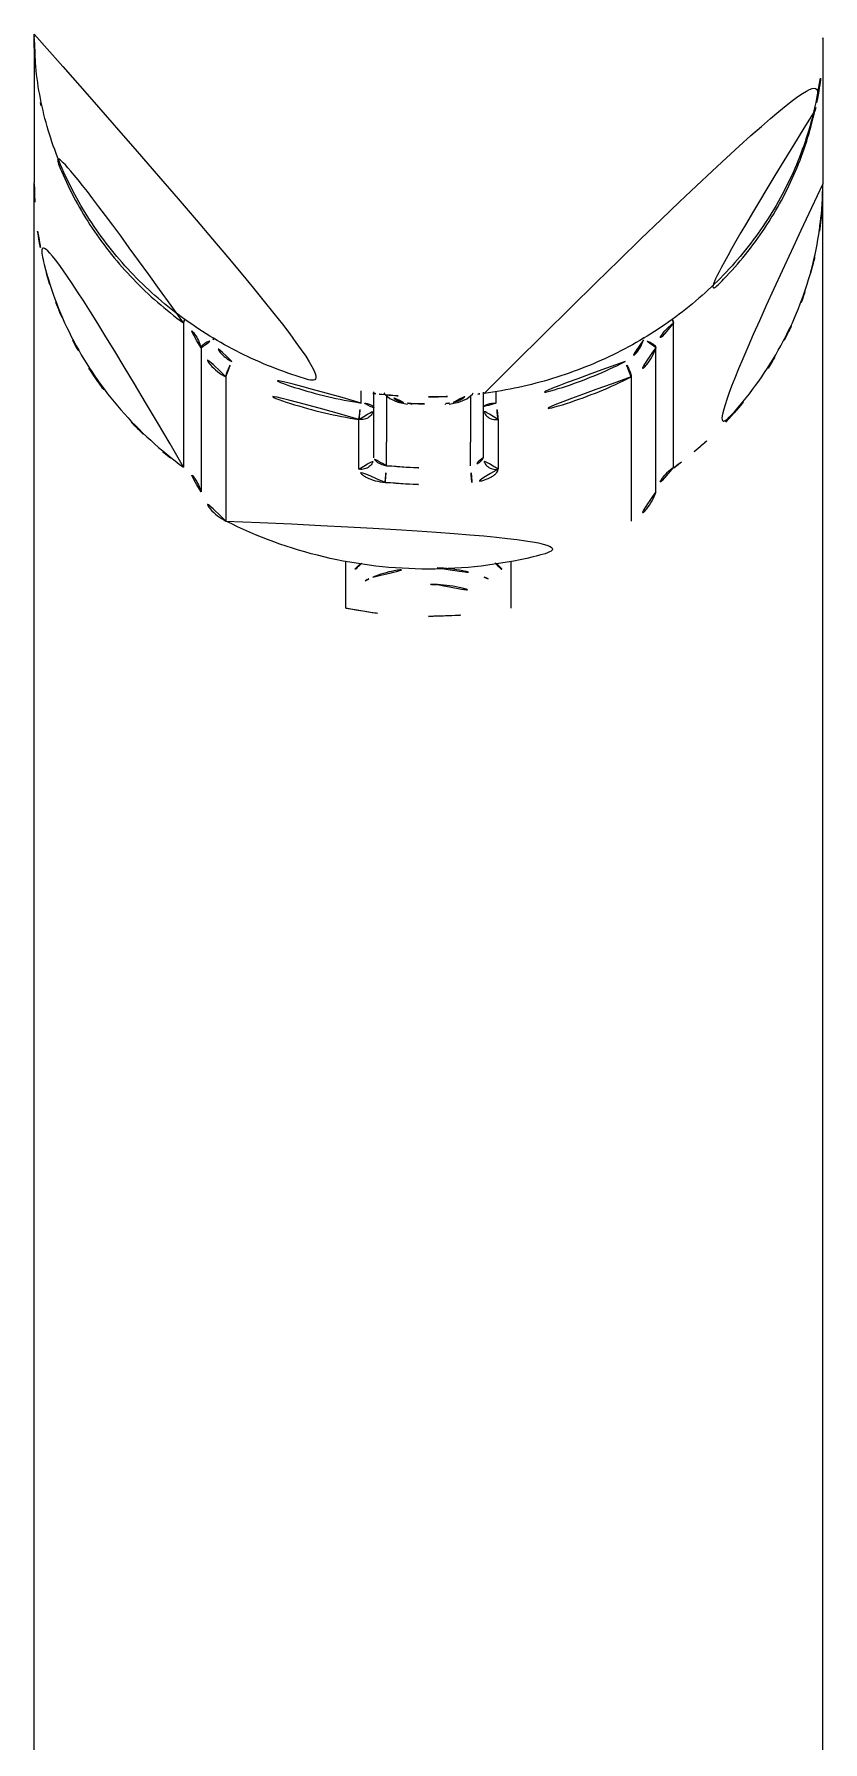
# Model space of a CAD drawing. Extents: x 16296660632 to 16296673174, y -37409619871 to -37409617131.
# Drawn here: x 16296672056.8 to 16296672087.8, y -37409617743 to -37409617675.9 of the extents above; entities that cross this region are included whole.
import ezdxf

# ---------------------------------------------------------------- set-up
doc = ezdxf.new("R2010")
doc.units = 0
doc.header["$LTSCALE"] = 10
doc.header["$MEASUREMENT"] = 0
doc.layers.get('0').update_dxf_attribs({"linetype": 'CONTINUOUS'})

msp = doc.modelspace()

# ---------------------------------------------------------------- linework, layer by layer
at = {"color": 7, "linetype": 'Continuous'}
for p, q in [((16296672056.84292, -37409617676.028549), (16296672056.84292, -37409617681.699226)), ((16296672087.84292, -37409617676.028549), (16296672087.84292, -37409617681.699226)), ((16296672056.84297, -37409617681.731453), (16296672056.84293, -37409617681.698341)), ((16296672056.84429, -37409617782.910744), (16296672056.84429, -37409617681.731483)), ((16296672087.84156, -37409617782.910744), (16296672087.84156, -37409617681.731483)), ((16296672087.84292, -37409617681.698334), (16296672087.84288, -37409617681.731453)), ((16296672062.716619, -37409617687.209427), (16296672062.716619, -37409617692.880096)), ((16296672081.969231, -37409617692.880096), (16296672081.969231, -37409617687.209427)), ((16296672063.40872, -37409617688.183868), (16296672063.40872, -37409617693.854553)), ((16296672081.27713, -37409617693.854553), (16296672081.27713, -37409617688.183868)), ((16296672064.377411, -37409617689.327629), (16296672064.377411, -37409617694.998306)), ((16296672080.308439, -37409617689.327629), (16296672080.308439, -37409617694.998306)), ((16296672069.692921, -37409617690.355324), (16296672069.692921, -37409617689.876801)), ((16296672070.192921, -37409617692.506271), (16296672070.192921, -37409617689.922363)), ((16296672070.692881, -37409617690.068039), (16296672070.692921, -37409617691.901016)), ((16296672071.143629, -37409617690.323174), (16296672071.515409, -37409617690.402451)), ((16296672071.66753, -37409617690.375267), (16296672071.669531, -37409617690.415131)), ((16296672073.01631, -37409617690.415131), (16296672073.018311, -37409617690.375267)), ((16296672073.15589, -37409617690.404114), (16296672073.529539, -37409617690.327164)), ((16296672073.99296, -37409617690.068352), (16296672073.992901, -37409617691.900978)), ((16296672074.49292, -37409617689.923393), (16296672074.49292, -37409617692.506271)), ((16296672074.99292, -37409617689.888489), (16296672074.99292, -37409617690.355324)), ((16296672069.610109, -37409617692.960098), (16296672069.610109, -37409617691.004692)), ((16296672075.075741, -37409617691.004692), (16296672075.075741, -37409617692.960098)), ((16296672070.692921, -37409617692.826683), (16296672070.692921, -37409617691.901016)), ((16296672073.99292, -37409617692.826683), (16296672073.992901, -37409617691.900978)), ((16296672069.09292, -37409617698.425873), (16296672069.09292, -37409617696.570549)), ((16296672075.59292, -37409617698.425873), (16296672075.59292, -37409617696.570549))]:
    msp.add_line(p, q, dxfattribs=at)
for points in [[(16296672070.585939, -37409617689.958168), (16296672070.609591, -37409617689.998352), (16296672070.828899, -37409617690.181847), (16296672071.143629, -37409617690.323174)], [(16296672073.529539, -37409617690.327164), (16296672073.847151, -37409617690.187813), (16296672074.07093, -37409617690.004478), (16296672074.09815, -37409617689.959167)]]:
    msp.add_lwpolyline(points, dxfattribs=at)
for centre, radius, start, end in [((16296672069.981859, -37409617676.028557), 13.138931, 179.60351768, 180), ((16296672070.00952, -37409617676.026833), 13.166563, 180.00743125, 191.03174196), ((16296672074.6763, -37409617676.026817), 13.166589, 348.96292119, 359.99256875), ((16296672074.703991, -37409617676.028557), 13.138936, 0, 0.39648232), ((16296672070.10005, -37409617676.010117), 13.258614, 191.02773409, 192.32400431), ((16296672074.58564, -37409617676.010078), 13.25878, 347.67061441, 348.96692905), ((16296672070.003189, -37409617681.730453), 13.158829, 180.00480845, 188.19087121), ((16296672074.682659, -37409617681.730453), 13.158827, 351.80956146, 359.99519155), ((16296672070.13014, -37409617681.707977), 13.287687, 188.20855182, 195.48073483), ((16296672074.55571, -37409617681.707977), 13.287683, 344.51926517, 351.79146378), ((16296672070.2505, -37409617681.674622), 13.412582, 195.48073483, 200.66137594), ((16296672074.43535, -37409617681.674622), 13.412578, 339.33862406, 344.51926517), ((16296672070.45891, -37409617681.594727), 13.635776, 200.66653064, 207.47818195), ((16296672074.177, -37409617681.572433), 13.690376, 332.53560157, 339.31994982), ((16296672061.82106, -37409617688.463371), 2.15418, 15.95392225, 18.90349664), ((16296672082.86413, -37409617688.463173), 2.153491, 161.22219647, 164.04652808), ((16296672070.711121, -37409617681.467072), 13.918438, 207.46537577, 212.66657681), ((16296672073.97473, -37409617681.467079), 13.918433, 327.33342319, 332.53467464), ((16296672071.05014, -37409617681.244324), 14.324063, 212.68476513, 223.49288746), ((16296672073.55184, -37409617681.178596), 14.430143, 316.54692175, 327.27570644), ((16296672072.33988, -37409617673.313263), 16.804678, 262.53529563, 262.70256473), ((16296672072.341761, -37409617673.298347), 16.819714, 262.70267313, 263.37088077), ((16296672072.34469, -37409617673.274544), 16.843702, 263.37044656, 269.99398943), ((16296672072.34292, -37409617675.935081), 14.455969, 267.32214011, 272.67785989), ((16296672072.341181, -37409617673.274391), 16.843845, 270.00590128, 276.62803371), ((16296672072.34421, -37409617673.299309), 16.818747, 276.62759949, 277.29754367), ((16296672072.346121, -37409617673.314362), 16.803575, 277.29754367, 277.46394587), ((16296672071.44359, -37409617680.887993), 14.854746, 223.44573774, 230.05498223), ((16296672073.18033, -37409617680.822151), 14.944991, 309.96516728, 316.5343953), ((16296672071.71739, -37409617680.571083), 15.27351, 230.0306353, 233.81501848), ((16296672072.96846, -37409617680.571083), 15.273512, 306.18498152, 309.96928095), ((16296672072.34292, -37409617675.495438), 17.409612, 264.56156404, 275.43843596), ((16296672072.34292, -37409617675.607101), 17.953663, 264.56156404, 275.43843596), ((16296672072.34292, -37409617703.821861), 6.336856, 86.85501376, 93.14498624), ((16296672072.342131, -37409617681.979599), 16.764162, 258.82429682, 270.00273208), ((16296672072.343719, -37409617681.979599), 16.764162, 269.99726792, 281.17570318)]:
    msp.add_arc(centre, radius, start, end, dxfattribs=at)
for points, knots in [([(16296672056.842951, -37409617675.852722), (16296672056.842951, -37409617676.701736), (16296672057.009411, -37409617678.409073), (16296672057.749331, -37409617680.881111), (16296672058.954901, -37409617683.191566), (16296672060.586281, -37409617685.265503), (16296672062.590179, -37409617687.038002), (16296672064.902479, -37409617688.453468), (16296672067.448681, -37409617689.468491), (16296672069.24613, -37409617689.856216), (16296672070.1567, -37409617689.975517)], [0, 0, 0, 0, 0.120332163, 0.241336528, 0.363590768, 0.487501079, 0.6132485, 0.74078947, 0.869839939, 1, 1, 1, 1]), ([(16296672074.52894, -37409617689.975563), (16296672075.439501, -37409617689.856262), (16296672077.23694, -37409617689.468559), (16296672079.78315, -37409617688.453583), (16296672082.095501, -37409617687.038139), (16296672084.09944, -37409617685.265633), (16296672085.730881, -37409617683.191689), (16296672086.936489, -37409617680.88118), (16296672087.676439, -37409617678.409103), (16296672087.842899, -37409617676.701736), (16296672087.842899, -37409617675.852707)], [0, 0, 0, 0, 0.13015701, 0.259206236, 0.38674644, 0.512494348, 0.636406089, 0.758662029, 0.879667578, 1, 1, 1, 1]), ([(16296672087.53863, -37409617678.841202), (16296672087.359329, -37409617679.661583), (16296672086.840389, -37409617681.28051), (16296672085.618839, -37409617683.532806), (16296672083.98995, -37409617685.552353), (16296672082.6742, -37409617686.695297), (16296672081.969231, -37409617687.209427)], [0, 0, 0, 0, 0.245476875, 0.49352637, 0.74493908, 1, 1, 1, 1]), ([(16296672062.716619, -37409617687.209427), (16296672062.01156, -37409617686.695236), (16296672060.69566, -37409617685.552132), (16296672059.066641, -37409617683.53231), (16296672057.845079, -37409617681.279663), (16296672057.3262, -37409617679.660492), (16296672057.146959, -37409617678.839996)], [0, 0, 0, 0, 0.255061398, 0.506474103, 0.754523354, 1, 1, 1, 1]), ([(16296672087.84288, -37409617681.731453), (16296672087.840219, -37409617682.798531), (16296672087.57049, -37409617684.950371), (16296672086.3958, -37409617687.998283), (16296672084.51586, -37409617690.724228), (16296672082.868679, -37409617692.224152), (16296672081.969231, -37409617692.880096)], [0, 0, 0, 0, 0.245326494, 0.492804589, 0.744066597, 1, 1, 1, 1]), ([(16296672062.716619, -37409617692.880096), (16296672061.817169, -37409617692.224152), (16296672060.169991, -37409617690.724228), (16296672058.290051, -37409617687.998283), (16296672057.11536, -37409617684.950371), (16296672056.845631, -37409617682.798531), (16296672056.84297, -37409617681.731453)], [0, 0, 0, 0, 0.255933404, 0.507195408, 0.754673501, 1, 1, 1, 1]), ([(16296672062.716619, -37409617687.209427), (16296672062.716619, -37409617687.180229), (16296672062.736481, -37409617687.109497), (16296672062.766069, -37409617687.044342), (16296672062.785589, -37409617687.006432)], [0, 0, 0, 0, 0.406336962, 1, 1, 1, 1]), ([(16296672081.969231, -37409617687.209427), (16296672081.969231, -37409617687.18013), (16296672081.94924, -37409617687.109154), (16296672081.919519, -37409617687.04377), (16296672081.899891, -37409617687.005722)], [0, 0, 0, 0, 0.406227068, 1, 1, 1, 1]), ([(16296672063.40872, -37409617688.183868), (16296672063.353901, -37409617687.992081), (16296672063.17346, -37409617687.620712), (16296672062.881821, -37409617687.329903), (16296672062.716619, -37409617687.209427)], [0, 0, 0, 0, 0.493807114, 1, 1, 1, 1]), ([(16296672081.969231, -37409617687.209427), (16296672081.804029, -37409617687.329903), (16296672081.51239, -37409617687.620712), (16296672081.331949, -37409617687.992081), (16296672081.27713, -37409617688.183868)], [0, 0, 0, 0, 0.506192886, 1, 1, 1, 1]), ([(16296672063.40872, -37409617688.183868), (16296672063.40872, -37409617688.153381), (16296672063.451111, -37409617688.081551), (16296672063.55854, -37409617688.000572), (16296672063.71114, -37409617687.924103), (16296672063.829281, -37409617687.886513), (16296672063.892269, -37409617687.871269)], [0, 0, 0, 0, 0.152568351, 0.381716455, 0.675704539, 1, 1, 1, 1]), ([(16296672064.377411, -37409617689.327629), (16296672064.14616, -37409617689.210297), (16296672063.72982, -37409617688.889397), (16296672063.477711, -37409617688.425293), (16296672063.40872, -37409617688.183868)], [0, 0, 0, 0, 0.508060829, 1, 1, 1, 1]), ([(16296672064.61879, -37409617688.729088), (16296672064.445351, -37409617688.641098), (16296672064.133101, -37409617688.400414), (16296672063.944019, -37409617688.05233), (16296672063.892269, -37409617687.871269)], [0, 0, 0, 0, 0.508060605, 1, 1, 1, 1]), ([(16296672080.793579, -37409617687.871269), (16296672080.741831, -37409617688.05233), (16296672080.55275, -37409617688.400414), (16296672080.240499, -37409617688.641098), (16296672080.06706, -37409617688.729088)], [0, 0, 0, 0, 0.491939124, 1, 1, 1, 1]), ([(16296672081.27713, -37409617688.183868), (16296672081.20813, -37409617688.425293), (16296672080.95603, -37409617688.889397), (16296672080.53969, -37409617689.210297), (16296672080.308439, -37409617689.327629)], [0, 0, 0, 0, 0.491939171, 1, 1, 1, 1]), ([(16296672081.27713, -37409617688.183868), (16296672081.27713, -37409617688.153381), (16296672081.234739, -37409617688.081551), (16296672081.12731, -37409617688.000572), (16296672080.974701, -37409617687.924103), (16296672080.856569, -37409617687.886513), (16296672080.793579, -37409617687.871269)], [0, 0, 0, 0, 0.152568334, 0.38171644, 0.675704524, 1, 1, 1, 1]), ([(16296672064.377411, -37409617689.327629), (16296672064.377411, -37409617689.291931), (16296672064.39856, -37409617689.204147), (16296672064.44949, -37409617689.061119), (16296672064.524891, -37409617688.896393), (16296672064.585779, -37409617688.784187), (16296672064.61879, -37409617688.729088)], [0, 0, 0, 0, 0.16490809, 0.41069283, 0.703288407, 1, 1, 1, 1]), ([(16296672080.06706, -37409617688.729088), (16296672079.275841, -37409617689.130508), (16296672077.61924, -37409617689.809097), (16296672075.876881, -37409617690.218697), (16296672074.99292, -37409617690.355324)], [0, 0, 0, 0, 0.497970998, 1, 1, 1, 1]), ([(16296672080.308439, -37409617689.327629), (16296672080.308439, -37409617689.291931), (16296672080.287279, -37409617689.204147), (16296672080.236361, -37409617689.061119), (16296672080.160959, -37409617688.896393), (16296672080.100071, -37409617688.784187), (16296672080.06706, -37409617688.729088)], [0, 0, 0, 0, 0.164908091, 0.41069283, 0.703288407, 1, 1, 1, 1]), ([(16296672069.610109, -37409617691.004692), (16296672068.69853, -37409617690.863777), (16296672066.90173, -37409617690.441399), (16296672065.19335, -37409617689.7416), (16296672064.377411, -37409617689.327629)], [0, 0, 0, 0, 0.502029257, 1, 1, 1, 1]), ([(16296672069.692921, -37409617690.355324), (16296672068.808969, -37409617690.218697), (16296672067.06661, -37409617689.809097), (16296672065.41, -37409617689.130508), (16296672064.61879, -37409617688.729088)], [0, 0, 0, 0, 0.502029006, 1, 1, 1, 1]), ([(16296672080.308439, -37409617689.327629), (16296672079.4925, -37409617689.7416), (16296672077.784121, -37409617690.441399), (16296672075.98732, -37409617690.863777), (16296672075.075741, -37409617691.004692)], [0, 0, 0, 0, 0.497970743, 1, 1, 1, 1]), ([(16296672070.192921, -37409617690.550873), (16296672070.192921, -37409617690.522881), (16296672070.163691, -37409617690.477882), (16296672070.10627, -37409617690.438942), (16296672070.01685, -37409617690.397293), (16296672069.87689, -37409617690.36425), (16296672069.756901, -37409617690.355324), (16296672069.692921, -37409617690.355324)], [0, 0, 0, 0, 0.147373522, 0.24794617, 0.368786854, 0.663098935, 1, 1, 1, 1]), ([(16296672071.36458, -37409617690.334747), (16296672071.299459, -37409617690.320137), (16296672071.179119, -37409617690.283989), (16296672071.00621, -37409617690.204018), (16296672070.890511, -37409617690.097809), (16296672070.888241, -37409617690.024307)], [0, 0, 0, 0, 0.338764343, 0.626766392, 1, 1, 1, 1]), ([(16296672071.66753, -37409617690.375267), (16296672071.64175, -37409617690.373871), (16296672071.540079, -37409617690.366417), (16296672071.43886, -37409617690.35141), (16296672071.36458, -37409617690.334747)], [0, 0, 0, 0, 0.253272082, 1, 1, 1, 1]), ([(16296672073.018311, -37409617690.375267), (16296672073.04372, -37409617690.373978), (16296672073.14395, -37409617690.36689), (16296672073.24371, -37409617690.35202), (16296672073.316971, -37409617690.335732)], [0, 0, 0, 0, 0.253116968, 1, 1, 1, 1]), ([(16296672073.316971, -37409617690.335732), (16296672073.38261, -37409617690.321129), (16296672073.50263, -37409617690.286537), (16296672073.655479, -37409617690.213226), (16296672073.761669, -37409617690.130478), (16296672073.797501, -37409617690.056343), (16296672073.797609, -37409617690.024307)], [0, 0, 0, 0, 0.335317288, 0.620192195, 0.840278197, 1, 1, 1, 1]), ([(16296672074.99292, -37409617690.355324), (16296672074.928949, -37409617690.355324), (16296672074.80896, -37409617690.36425), (16296672074.669001, -37409617690.397293), (16296672074.57958, -37409617690.438942), (16296672074.52215, -37409617690.477882), (16296672074.49292, -37409617690.522881), (16296672074.49292, -37409617690.550873)], [0, 0, 0, 0, 0.336901005, 0.631213031, 0.752053744, 0.852626434, 1, 1, 1, 1]), ([(16296672069.610109, -37409617691.004692), (16296672069.610109, -37409617690.968163), (16296672069.61735, -37409617690.877472), (16296672069.64196, -37409617690.660591), (16296672069.670031, -37409617690.480782), (16296672069.692921, -37409617690.355324)], [0, 0, 0, 0, 0.167274096, 0.415955721, 1, 1, 1, 1]), ([(16296672069.610109, -37409617691.004692), (16296672069.68108, -37409617691.015663), (16296672069.827829, -37409617691.009071), (16296672070.023081, -37409617690.915573), (16296672070.159809, -37409617690.753777), (16296672070.192921, -37409617690.617218), (16296672070.192921, -37409617690.550873)], [0, 0, 0, 0, 0.25919363, 0.514103326, 0.760487707, 1, 1, 1, 1]), ([(16296672075.075741, -37409617691.004692), (16296672075.00477, -37409617691.015663), (16296672074.858021, -37409617691.009071), (16296672074.662781, -37409617690.915573), (16296672074.526039, -37409617690.753777), (16296672074.49292, -37409617690.617218), (16296672074.49292, -37409617690.550873)], [0, 0, 0, 0, 0.25919363, 0.514103328, 0.760487706, 1, 1, 1, 1]), ([(16296672075.075741, -37409617691.004692), (16296672075.075741, -37409617690.968163), (16296672075.068501, -37409617690.877472), (16296672075.04389, -37409617690.660591), (16296672075.01582, -37409617690.480782), (16296672074.99292, -37409617690.355324)], [0, 0, 0, 0, 0.167274101, 0.41595573, 1, 1, 1, 1]), ([(16296672063.40872, -37409617693.854553), (16296672063.353901, -37409617693.662758), (16296672063.17346, -37409617693.291389), (16296672062.881821, -37409617693.00058), (16296672062.716619, -37409617692.880096)], [0, 0, 0, 0, 0.493807114, 1, 1, 1, 1]), ([(16296672069.610109, -37409617692.960098), (16296672069.68107, -37409617692.971062), (16296672069.827801, -37409617692.964478), (16296672070.023041, -37409617692.871002), (16296672070.1598, -37409617692.709213), (16296672070.192921, -37409617692.572647), (16296672070.192921, -37409617692.506271)], [0, 0, 0, 0, 0.259173756, 0.514052591, 0.760423171, 1, 1, 1, 1]), ([(16296672070.641359, -37409617693.47995), (16296672070.51025, -37409617693.467422), (16296672070.262409, -37409617693.423126), (16296672069.97743, -37409617693.321426), (16296672069.793119, -37409617693.213959), (16296672069.674471, -37409617693.118843), (16296672069.610149, -37409617693.021294), (16296672069.610109, -37409617692.960098)], [0, 0, 0, 0, 0.325493743, 0.61902889, 0.743556298, 0.84877348, 1, 1, 1, 1]), ([(16296672070.692921, -37409617692.826683), (16296672070.56937, -37409617692.803078), (16296672070.399639, -37409617692.73954), (16296672070.23859, -37409617692.61335), (16296672070.19294, -37409617692.538307), (16296672070.192921, -37409617692.506271)], [0, 0, 0, 0, 0.610285023, 0.844525371, 1, 1, 1, 1]), ([(16296672070.641359, -37409617693.47995), (16296672070.641359, -37409617693.443367), (16296672070.64588, -37409617693.352501), (16296672070.66115, -37409617693.134567), (16296672070.67865, -37409617692.953453), (16296672070.692921, -37409617692.826683)], [0, 0, 0, 0, 0.167402306, 0.416138381, 1, 1, 1, 1]), ([(16296672074.044491, -37409617693.47995), (16296672074.044491, -37409617693.443367), (16296672074.03997, -37409617693.352501), (16296672074.0247, -37409617693.134567), (16296672074.0072, -37409617692.953453), (16296672073.99292, -37409617692.826683)], [0, 0, 0, 0, 0.167402336, 0.416138369, 1, 1, 1, 1]), ([(16296672074.49292, -37409617692.506271), (16296672074.49292, -37409617692.538307), (16296672074.44725, -37409617692.61335), (16296672074.28619, -37409617692.739479), (16296672074.116501, -37409617692.803177), (16296672073.99292, -37409617692.826683)], [0, 0, 0, 0, 0.155475477, 0.389701536, 1, 1, 1, 1]), ([(16296672075.075741, -37409617692.960098), (16296672075.075729, -37409617693.021294), (16296672075.01132, -37409617693.118828), (16296672074.89271, -37409617693.213966), (16296672074.70841, -37409617693.321442), (16296672074.423441, -37409617693.423141), (16296672074.175591, -37409617693.46743), (16296672074.044491, -37409617693.47995)], [0, 0, 0, 0, 0.151248797, 0.256451481, 0.380972005, 0.674507711, 1, 1, 1, 1]), ([(16296672075.075741, -37409617692.960098), (16296672075.00478, -37409617692.971062), (16296672074.85804, -37409617692.964478), (16296672074.662809, -37409617692.871002), (16296672074.526051, -37409617692.709213), (16296672074.49292, -37409617692.572647), (16296672074.49292, -37409617692.506271)], [0, 0, 0, 0, 0.259173807, 0.514052608, 0.760423118, 1, 1, 1, 1]), ([(16296672081.969231, -37409617692.880096), (16296672081.804029, -37409617693.00058), (16296672081.51239, -37409617693.291389), (16296672081.331949, -37409617693.662758), (16296672081.27713, -37409617693.854553)], [0, 0, 0, 0, 0.506192886, 1, 1, 1, 1]), ([(16296672064.377411, -37409617694.998306), (16296672064.14616, -37409617694.880981), (16296672063.72986, -37409617694.560051), (16296672063.477711, -37409617694.095963), (16296672063.40872, -37409617693.854553)], [0, 0, 0, 0, 0.508060079, 1, 1, 1, 1]), ([(16296672081.27713, -37409617693.854553), (16296672081.208139, -37409617694.095963), (16296672080.95599, -37409617694.560051), (16296672080.53969, -37409617694.880981), (16296672080.308439, -37409617694.998306)], [0, 0, 0, 0, 0.491939921, 1, 1, 1, 1]), ([(16296672064.377411, -37409617694.998306), (16296672065.5968, -37409617695.616959), (16296672068.207279, -37409617696.566566), (16296672072.34292, -37409617697.045082), (16296672076.478571, -37409617696.566566), (16296672079.08905, -37409617695.616959), (16296672080.308439, -37409617694.998306)], [0, 0, 0, 0, 0.248839006, 0.5, 0.751160994, 1, 1, 1, 1]), ([(16296672069.728081, -37409617696.651421), (16296672069.644119, -37409617696.702141), (16296672069.495489, -37409617696.814438), (16296672069.397011, -37409617696.97625), (16296672069.37077, -37409617697.057243)], [0, 0, 0, 0, 0.5353743, 1, 1, 1, 1]), ([(16296672070.156269, -37409617697.199364), (16296672070.426201, -37409617697.086922), (16296672071.039511, -37409617696.920914), (16296672071.66798, -37409617696.851738), (16296672072.00564, -37409617696.836777)], [0, 0, 0, 0, 0.463845361, 1, 1, 1, 1]), ([(16296672072.68021, -37409617696.836777), (16296672073.01787, -37409617696.851738), (16296672073.64633, -37409617696.920914), (16296672074.25963, -37409617697.086922), (16296672074.52956, -37409617697.199348)], [0, 0, 0, 0, 0.536153839, 1, 1, 1, 1]), ([(16296672074.95771, -37409617696.65136), (16296672075.041691, -37409617696.702087), (16296672075.19034, -37409617696.8144), (16296672075.28883, -37409617696.976227), (16296672075.315081, -37409617697.057228)], [0, 0, 0, 0, 0.535376177, 1, 1, 1, 1]), ([(16296672069.847019, -37409617697.351631), (16296672069.870449, -37409617697.337883), (16296672069.970791, -37409617697.281738), (16296672070.07523, -37409617697.233109), (16296672070.156269, -37409617697.199364)], [0, 0, 0, 0, 0.236325094, 1, 1, 1, 1]), ([(16296672072.69058, -37409617697.494553), (16296672073.02096, -37409617697.512718), (16296672073.616249, -37409617697.590309), (16296672074.19128, -37409617697.786652), (16296672074.42285, -37409617697.920303)], [0, 0, 0, 0, 0.553085855, 1, 1, 1, 1]), ([(16296672074.52956, -37409617697.199348), (16296672074.557529, -37409617697.210999), (16296672074.662991, -37409617697.256729), (16296672074.76581, -37409617697.3088), (16296672074.838831, -37409617697.351631)], [0, 0, 0, 0, 0.263587066, 1, 1, 1, 1])]:
    msp.add_open_spline(points, degree=3, knots=knots, dxfattribs=at)

doc.saveas('drawing.dxf')
